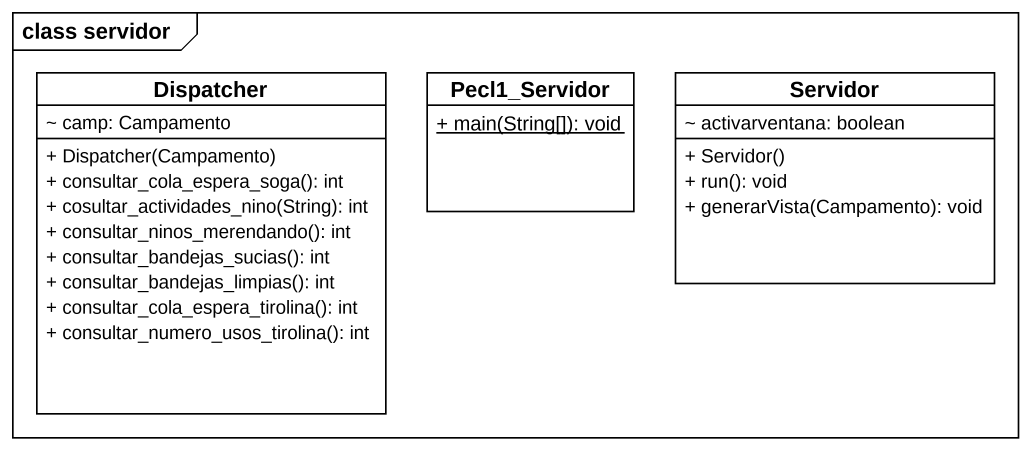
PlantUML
@startuml
mainframe class servidor
hide circle
hide empty members
skinparam classAttributeIconSize 0
class Dispatcher {
  ~ camp: Campamento
  + Dispatcher(Campamento)
  + consultar_cola_espera_soga(): int
  + cosultar_actividades_nino(String): int
  + consultar_ninos_merendando(): int
  + consultar_bandejas_sucias(): int
  + consultar_bandejas_limpias(): int
  + consultar_cola_espera_tirolina(): int
  + consultar_numero_usos_tirolina(): int
}
class Pecl1_Servidor {
  {static} + main(String[]): void
}
class Servidor {
  ~ activarventana: boolean
  + Servidor()
  + run(): void
  + generarVista(Campamento): void
}
@enduml
